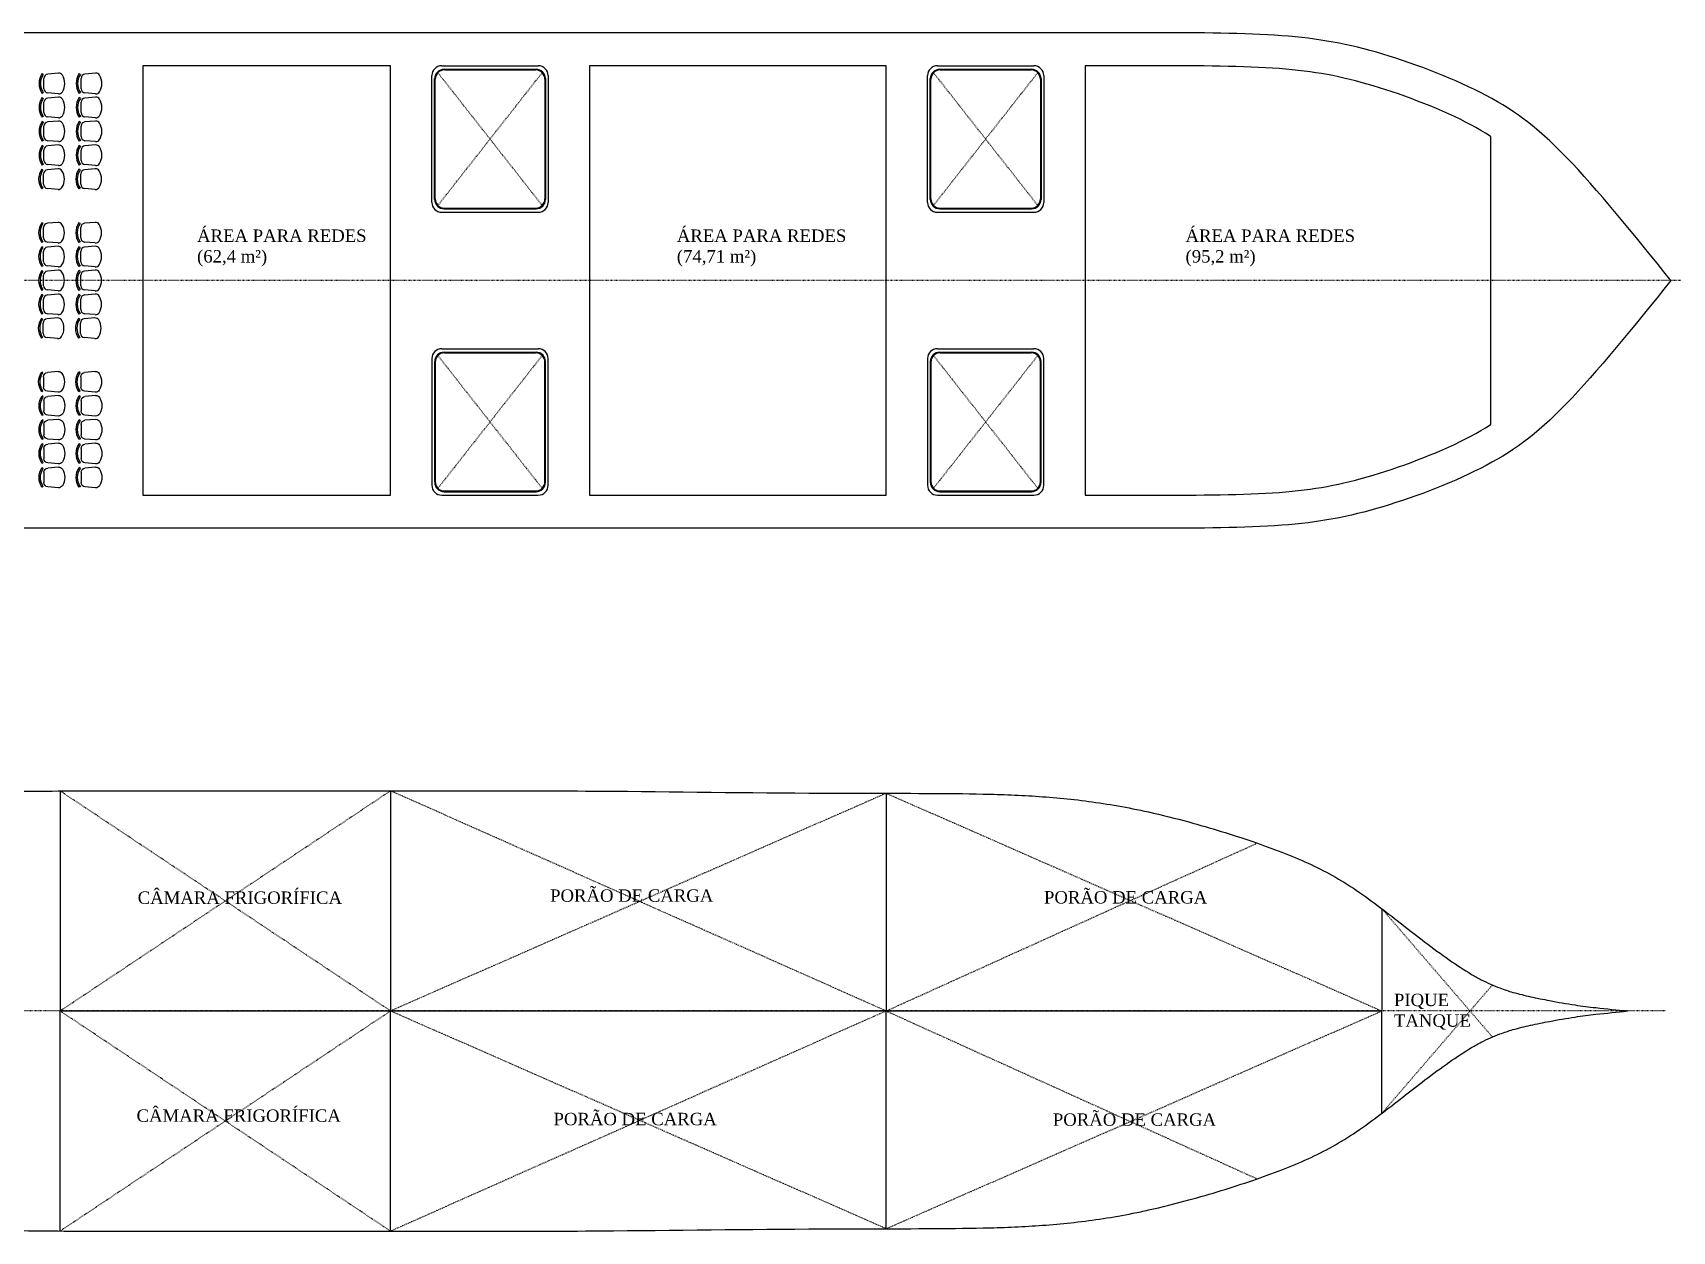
# Model space of a CAD drawing. Header units: millimetres. Extents: x 138823 to 235949, y -69097 to 9810.
# Drawn here: x 161240 to 200935, y -68417 to -39389 of the extents above; entities that cross this region are included whole.
import ezdxf

# ---------------------------------------------------------------- set-up
doc = ezdxf.new("R2010")
doc.units = ezdxf.units.MM
doc.linetypes.add('ACAD_ISO03W100', pattern=[30, 12, -18])
for name, color, linetype in [('0 CASCO', 7, 'Continuous'), ('1 PORAO', 6, 'ACAD_ISO03W100'), ('2 LINHA DE CENTRO', 1, 'ACAD_ISO03W100'), ('20 ACESSOS', 160, 'Continuous'), ('29 TEXTO', 52, 'Continuous'), ('3 AREA DE REDES', 40, 'Continuous'), ('6 TANQUES', 241, 'ACAD_ISO03W100'), ('90 SUITE', 7, 'Continuous'), ('Casco', 7, 'Continuous')]:
    doc.layers.add(name, color=color, linetype=linetype)
doc.styles.add('BAL', font='arial.ttf')

# ---------------------------------------------------------------- blocks, each defined once
blk = doc.blocks.new('Cadeira')
at = {"layer": '90 SUITE'}
for p, q in [((159524, -17666), (159496, -17647)), ((159541, -18011), (159541, -17760)), ((159891, -17637), (159634, -17659)), ((159524, -18106), (159496, -18125)), ((159891, -18135), (159634, -18113))]:
    blk.add_line(p, q, dxfattribs=at)
for centre, radius, start, end in [((159846, -17886), 424, 145.6197, 214.3803), ((159846, -17886), 390, 145.6197, 214.3803), ((159643, -17760), 102, 94.9697, 180), ((159900, -17738), 102, 31.593, 94.9697), ((159660, -17886), 384, 328.407, 31.593), ((159643, -18011), 102, 180, 265.0303), ((159900, -18034), 102, 265.0303, 328.407)]:
    blk.add_arc(centre, radius, start, end, dxfattribs=at)

msp = doc.modelspace()

# ---------------------------------------------------------------- linework, layer by layer
msp.add_line((161903, -68412), (161903, -63082))
at = {"layer": '0 CASCO'}
for p, q in [((161904, -57753), (161903, -63082)), ((169903, -57750), (169903, -63082)), ((181903, -57808), (181903, -63082)), ((193903, -60604), (193903, -63082)), ((161903, -63082), (193903, -63082)), ((169903, -68415), (169903, -63082)), ((181903, -68356), (181903, -63082)), ((193903, -65561), (193903, -63082))]:
    msp.add_line(p, q, dxfattribs=at)
for points in [[(200903, -45388), (200735, -45180), (200567, -44972), (200400, -44765), (200233, -44560), (200067, -44357), (199903, -44156), (199739, -43959), (199578, -43765), (199418, -43575), (199260, -43389), (199105, -43209), (198952, -43034), (198802, -42866), (198655, -42704), (198511, -42549), (198371, -42402), (198234, -42263), (198100, -42131), (197970, -42007), (197841, -41889), (197714, -41778), (197589, -41673), (197464, -41573), (197339, -41478), (197214, -41387), (197089, -41301), (196962, -41217), (196834, -41137), (196703, -41060), (196569, -40984), (196433, -40911), (196293, -40838), (196148, -40766), (196000, -40695), (195849, -40625), (195694, -40556), (195538, -40489), (195379, -40422), (195218, -40358), (195057, -40294), (194894, -40233), (194731, -40173), (194569, -40116), (194406, -40060), (194245, -40007), (194085, -39956), (193927, -39908), (193771, -39862), (193617, -39819), (193465, -39779), (193316, -39741), (193167, -39706), (193019, -39673), (192872, -39643), (192724, -39614), (192576, -39588), (192426, -39564), (192275, -39543), (192122, -39522), (191966, -39504), (191808, -39488), (191646, -39473), (191479, -39460), (191309, -39448), (191134, -39437), (190954, -39428), (190771, -39420), (190584, -39414), (190394, -39408), (190202, -39403), (190007, -39399), (189811, -39396), (189614, -39393), (189417, -39392), (189219, -39390), (189021, -39389), (188825, -39389), (188547, -39389), (140903, -39389)], [(200903, -45388), (200735, -45597), (200567, -45805), (200400, -46012), (200233, -46217), (200067, -46420), (199903, -46621), (199739, -46818), (199578, -47012), (199418, -47202), (199260, -47388), (199105, -47568), (198952, -47743), (198802, -47911), (198655, -48073), (198511, -48228), (198371, -48375), (198234, -48514), (198100, -48646), (197970, -48770), (197841, -48888), (197714, -48999), (197589, -49104), (197464, -49204), (197339, -49299), (197214, -49390), (197089, -49476), (196962, -49560), (196834, -49640), (196703, -49717), (196569, -49793), (196433, -49866), (196293, -49939), (196148, -50011), (196000, -50082), (195849, -50152), (195694, -50221), (195538, -50288), (195379, -50355), (195218, -50419), (195057, -50483), (194894, -50544), (194731, -50604), (194569, -50661), (194406, -50717), (194245, -50770), (194085, -50821), (193927, -50869), (193771, -50915), (193617, -50958), (193465, -50998), (193316, -51036), (193167, -51071), (193019, -51104), (192872, -51134), (192724, -51163), (192576, -51189), (192426, -51213), (192275, -51234), (192122, -51255), (191966, -51273), (191808, -51289), (191646, -51304), (191479, -51317), (191309, -51329), (191134, -51340), (190954, -51349), (190771, -51357), (190584, -51363), (190394, -51369), (190202, -51374), (190007, -51378), (189811, -51381), (189614, -51384), (189417, -51385), (189219, -51387), (189021, -51388), (188825, -51388), (188547, -51388), (140903, -51388)]]:
    msp.add_lwpolyline(points, dxfattribs=at)
for points in [[(146127, -63082), (146215, -62795), (146379, -62261), (146663, -61525), (146953, -60892), (147256, -60339), (147575, -59853), (147907, -59417), (148142, -59150), (148257, -59019), (148433, -58947), (148727, -58828), (149267, -58648), (149867, -58475), (150582, -58312), (151284, -58193), (151973, -58111), (152654, -58055), (153543, -58000), (155032, -57935), (156745, -57864), (158570, -57805), (160342, -57766), (162121, -57749), (165904, -57749), (169966, -57750), (175374, -57747), (179241, -57811), (182508, -57806), (184198, -57821), (185100, -57854), (185778, -57894), (186464, -57958), (187166, -58051), (187764, -58157), (188457, -58304), (189171, -58483), (190012, -58727), (190763, -58970), (191465, -59223), (192113, -59491), (192718, -59795), (193303, -60159), (194046, -60704), (194777, -61290), (195510, -61832), (195967, -62135), (196376, -62363), (196709, -62514), (197111, -62645), (197514, -62741), (198016, -62842), (198542, -62935), (199174, -63015), (199598, -63057), (199855, -63082)], [(146127, -63082), (146215, -63370), (146379, -63904), (146663, -64640), (146953, -65273), (147256, -65826), (147575, -66312), (147907, -66748), (148142, -67015), (148257, -67146), (148433, -67218), (148727, -67337), (149267, -67517), (149867, -67690), (150582, -67853), (151284, -67972), (151973, -68054), (152654, -68110), (153543, -68165), (155032, -68230), (156745, -68301), (158570, -68359), (160342, -68398), (162121, -68416), (165904, -68416), (169966, -68414), (175374, -68418), (179241, -68353), (182508, -68359), (184198, -68344), (185100, -68311), (185778, -68270), (186464, -68207), (187166, -68114), (187764, -68008), (188457, -67861), (189171, -67681), (190012, -67438), (190763, -67194), (191465, -66942), (192113, -66674), (192718, -66370), (193303, -66006), (194046, -65461), (194777, -64875), (195510, -64333), (195967, -64030), (196376, -63801), (196709, -63651), (197111, -63520), (197514, -63424), (198016, -63322), (198542, -63230), (199174, -63150), (199598, -63108), (199855, -63082)]]:
    msp.add_open_spline(points, degree=3, knots=[0, 0, 0, 0, 901.347948, 1675.319997, 2364.677603, 2988.840142, 3564.913749, 4109.091785, 4631.178176, 4631.178176, 4631.178176, 5202.378251, 5582.891234, 6338.519578, 7073.266174, 7782.366384, 8473.718568, 9154.846991, 9831.879341, 11145.250803, 13624.165902, 14976.643804, 16622.243106, 18940.880075, 20313.267208, 27973.450232, 31127.646951, 36535.061714, 39576.620039, 40928.546533, 41604.908463, 42282.305172, 42966.969378, 43670.810001, 44406.445425, 44790.246915, 45794.849099, 46614.860763, 47415.011993, 48164.042526, 48852.838016, 49515.641376, 50192.856084, 50919.426916, 52275.645461, 53004.522816, 53652.759672, 53918.536496, 54410.868153, 54747.069908, 55184.163317, 55654.219696, 56281.932144, 56787.842028, 57561.948504, 57561.948504, 57561.948504, 57561.948504], dxfattribs=at)
at = {"layer": '1 PORAO'}
for p, q in [((169903, -57750), (161903, -63082)), ((169903, -63082), (161904, -57753)), ((181903, -63082), (169903, -57750)), ((181903, -57808), (169903, -63082)), ((181903, -57808), (193903, -63082)), ((181903, -63082), (190886, -59017)), ((169903, -68415), (161903, -63082)), ((169903, -63082), (161904, -68412)), ((181903, -68356), (169903, -63082)), ((181903, -63082), (169903, -68415)), ((181903, -63082), (190886, -67148)), ((181903, -68356), (193903, -63082))]:
    msp.add_line(p, q, dxfattribs=at)
at = {"layer": '2 LINHA DE CENTRO', "color": 1}
for p, q in [((171037, -43585), (173585, -40340)), ((173585, -43585), (171037, -40340)), ((183037, -43585), (185585, -40340)), ((185585, -43585), (183037, -40340)), ((171037, -47192), (173585, -50437)), ((173585, -47192), (171037, -50437)), ((183037, -47192), (185585, -50437)), ((185585, -47192), (183037, -50437))]:
    msp.add_line(p, q, dxfattribs=at)
at = {"layer": '2 LINHA DE CENTRO'}
for p, q in [((203788, -45388), (138823, -45388)), ((200762, -63082), (143530, -63082))]:
    msp.add_line(p, q, dxfattribs=at)
at = {"layer": '20 ACESSOS'}
for p, q in [((170903, -43497), (170903, -40427)), ((171142, -40189), (173480, -40189)), ((171198, -40273), (173425, -40273)), ((171209, -40290), (173414, -40290)), ((173719, -40427), (173719, -43497)), ((182903, -43497), (182903, -40427)), ((183142, -40189), (185480, -40189)), ((183198, -40273), (185425, -40273)), ((183209, -40290), (185414, -40290)), ((185719, -40427), (185719, -43497)), ((170970, -43424), (170970, -40500)), ((170984, -43410), (170984, -40515)), ((173639, -40515), (173639, -43410)), ((173652, -40500), (173652, -43424)), ((182970, -43424), (182970, -40500)), ((182984, -43410), (182984, -40515)), ((185639, -40515), (185639, -43410)), ((185652, -40500), (185652, -43424)), ((171198, -43651), (173425, -43651)), ((171209, -43635), (173414, -43635)), ((183198, -43651), (185425, -43651)), ((183209, -43635), (185414, -43635)), ((171142, -43736), (173480, -43736)), ((183142, -43736), (185480, -43736)), ((171142, -47041), (173480, -47041)), ((171198, -47126), (173425, -47126)), ((171209, -47142), (173414, -47142)), ((183142, -47041), (185480, -47041)), ((183198, -47126), (185425, -47126)), ((183209, -47142), (185414, -47142)), ((170903, -47280), (170903, -50350)), ((170970, -47353), (170970, -50277)), ((170984, -47367), (170984, -50262)), ((173639, -50262), (173639, -47367)), ((173652, -50277), (173652, -47353)), ((173719, -50350), (173719, -47280)), ((182903, -47280), (182903, -50350)), ((182970, -47353), (182970, -50277)), ((182984, -47367), (182984, -50262)), ((185639, -50262), (185639, -47367)), ((185652, -50277), (185652, -47353)), ((185719, -50350), (185719, -47280)), ((171142, -50588), (173480, -50588)), ((171198, -50504), (173425, -50504)), ((171209, -50487), (173414, -50487)), ((183142, -50588), (185480, -50588)), ((183198, -50504), (185425, -50504)), ((183209, -50487), (185414, -50487))]:
    msp.add_line(p, q, dxfattribs=at)
for centre, radius, start, end in [((171142, -40427), 239, 90, 180), ((171198, -40500), 227, 90, 180), ((171209, -40515), 225, 90, 180), ((173414, -40515), 225, 0, 90), ((173425, -40500), 227, 0, 90), ((173480, -40427), 239, 0, 90), ((183142, -40427), 239, 90, 180), ((183198, -40500), 227, 90, 180), ((183209, -40515), 225, 90, 180), ((185414, -40515), 225, 0, 90), ((185425, -40500), 227, 0, 90), ((185480, -40427), 239, 0, 90), ((171142, -43497), 239, 180, 270), ((171198, -43424), 227, 180, 270), ((171209, -43410), 225, 180, 270), ((173414, -43410), 225, 270, 0), ((173425, -43424), 227, 270, 0), ((173480, -43497), 239, 270, 0), ((183142, -43497), 239, 180, 270), ((183198, -43424), 227, 180, 270), ((183209, -43410), 225, 180, 270), ((185414, -43410), 225, 270, 0), ((185425, -43424), 227, 270, 0), ((185480, -43497), 239, 270, 0), ((171142, -47280), 239, 90, 180), ((171198, -47353), 227, 90, 180), ((171209, -47367), 225, 90, 180), ((173414, -47367), 225, 0, 90), ((173425, -47353), 227, 0, 90), ((173480, -47280), 239, 0, 90), ((183142, -47280), 239, 90, 180), ((183198, -47353), 227, 90, 180), ((183209, -47367), 225, 90, 180), ((185414, -47367), 225, 0, 90), ((185425, -47353), 227, 0, 90), ((185480, -47280), 239, 0, 90), ((171142, -50350), 239, 180, 270), ((171198, -50277), 227, 180, 270), ((171209, -50262), 225, 180, 270), ((173414, -50262), 225, 270, 0), ((173425, -50277), 227, 270, 0), ((173480, -50350), 239, 270, 0), ((183142, -50350), 239, 180, 270), ((183198, -50277), 227, 180, 270), ((183209, -50262), 225, 180, 270), ((185414, -50262), 225, 270, 0), ((185425, -50277), 227, 270, 0), ((185480, -50350), 239, 270, 0)]:
    msp.add_arc(centre, radius, start, end, dxfattribs=at)
at = {"layer": '3 AREA DE REDES'}
for p, q in [((163903, -40189), (163903, -50588)), ((169903, -40189), (163903, -40189)), ((169903, -50588), (169903, -40189)), ((163903, -50588), (169903, -50588))]:
    msp.add_line(p, q, dxfattribs=at)
for points in [[(174719, -50588), (181903, -50588), (181903, -40189), (174719, -40189)], [(186719, -40189), (186719, -50588), (188546, -50588), (188823, -50588), (189018, -50588), (189214, -50587), (189410, -50585), (189606, -50584), (189800, -50581), (189993, -50578), (190184, -50574), (190372, -50570), (190557, -50564), (190739, -50557), (190917, -50550), (191090, -50541), (191258, -50531), (191420, -50520), (191577, -50507), (191730, -50493), (191878, -50478), (192023, -50461), (192166, -50442), (192305, -50422), (192443, -50400), (192580, -50376), (192716, -50350), (192852, -50322), (192988, -50291), (193126, -50259), (193265, -50224), (193406, -50186), (193550, -50146), (193697, -50103), (193847, -50057), (193998, -50009), (194152, -49958), (194306, -49906), (194460, -49851), (194615, -49794), (194769, -49736), (194923, -49676), (195075, -49615), (195225, -49552), (195373, -49488), (195518, -49423), (195660, -49358), (195797, -49292), (195931, -49226), (196059, -49159), (196182, -49093), (196302, -49025), (196418, -48956), (196531, -48886), (196546, -48875), (196546, -41902), (196531, -41891), (196418, -41821), (196302, -41752), (196182, -41684), (196059, -41618), (195931, -41551), (195797, -41485), (195660, -41419), (195518, -41354), (195373, -41289), (195225, -41225), (195075, -41162), (194923, -41101), (194769, -41041), (194615, -40983), (194460, -40926), (194306, -40871), (194152, -40819), (193998, -40768), (193847, -40720), (193697, -40674), (193550, -40631), (193406, -40591), (193265, -40553), (193126, -40518), (192988, -40486), (192852, -40455), (192716, -40427), (192580, -40401), (192443, -40377), (192305, -40355), (192166, -40335), (192023, -40316), (191878, -40299), (191730, -40284), (191577, -40270), (191420, -40257), (191258, -40246), (191090, -40236), (190917, -40227), (190739, -40220), (190557, -40213), (190372, -40207), (190184, -40203), (189993, -40199), (189800, -40196), (189606, -40193), (189410, -40192), (189214, -40190), (189018, -40189), (188823, -40189), (188546, -40189)]]:
    msp.add_lwpolyline(points, close=True, dxfattribs=at)
at = {"layer": '6 TANQUES'}
for p, q in [((193903, -60604), (196582, -63712)), ((193903, -65561), (196582, -62453))]:
    msp.add_line(p, q, dxfattribs=at)

# ---------------------------------------------------------------- block references
at = {"layer": 'Casco'}
for p in [(1969, -22732), (2869, -22732), (1969, -23311), (2869, -23311), (1969, -23890), (2869, -23890), (1969, -24469), (2869, -24469), (1960, -25047), (2860, -25047), (1960, -26345), (2860, -26345), (1960, -26924), (2860, -26924), (1960, -27503), (2860, -27503), (1960, -28081), (2860, -28081), (1951, -28660), (2851, -28660)]:
    msp.add_blockref('Cadeira', p, dxfattribs=at)
at = {"layer": 'Casco', "xscale": -1, "rotation": 180}
for p in [(1960, -65730), (2860, -65730), (1969, -66308), (2869, -66308), (1969, -66887), (2869, -66887), (1969, -67466), (2869, -67466), (1969, -68045), (2869, -68045)]:
    msp.add_blockref('Cadeira', p, dxfattribs=at)

# ---------------------------------------------------------------- texts
at = {"layer": '29 TEXTO', "color": 5, "char_height": 300, "attachment_point": 1, "style": 'BAL'}
for s, width, insert in [('{\\fTimes New Roman|b0|i0|c0|p18;\\C256;ÁREA PARA REDES \\P(62,4 m²)}', 4612.5, (165218, -44153)), ('{\\fTimes New Roman|b0|i0|c0|p18;\\C256;ÁREA PARA REDES \\P(74,71 m²)}', 4612.5, (176834, -44153)), ('{\\fTimes New Roman|b0|i0|c0|p18;\\C256;ÁREA PARA REDES \\P(95,2 m²)}', 4612.5, (189151, -44153)), ('{\\fTimes New Roman|b0|i0|c0|p18;\\C256;CÂMARA FRIGORÍFICA}', 5383.57, (163780, -60188)), ('{\\fTimes New Roman|b0|i0|c0|p18;\\C256;PORÃO DE CARGA}', 5383.57, (173765, -60137)), ('{\\fTimes New Roman|b0|i0|c0|p18;\\C256;PORÃO DE CARGA}', 5383.57, (185724, -60179)), ('{\\fTimes New Roman|b0|i0|c0|p18;\\C256;PIQUE TANQUE}', 2743.23, (194198, -62664)), ('{\\fTimes New Roman|b0|i0|c0|p18;\\C256;CÂMARA FRIGORÍFICA}', 5383.57, (163752, -65467)), ('{\\fTimes New Roman|b0|i0|c0|p18;\\C256;PORÃO DE CARGA}', 5383.57, (173848, -65549)), ('{\\fTimes New Roman|b0|i0|c0|p18;\\C256;PORÃO DE CARGA}', 5383.57, (185939, -65563))]:
    msp.add_mtext_dynamic_manual_height_columns(s, width=width, gutter_width=125, heights=[0], dxfattribs=dict(at, insert=insert))

doc.saveas('drawing.dxf')
